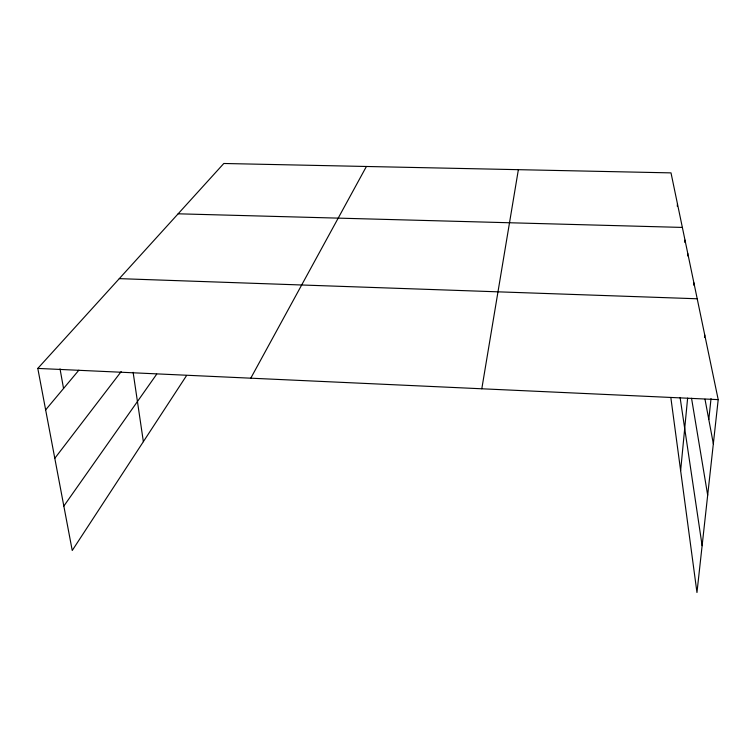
<?xml version="1.0" encoding="UTF-8"?>
<svg xmlns="http://www.w3.org/2000/svg" width="756" height="756" viewBox="0 0 756 756"><rect width="100%" height="100%" fill="white"/><g stroke="black" fill="none" stroke-linecap="round" stroke-linejoin="round"><path stroke-width="1.13" d="M677.282 206.246L677.47 203.95M684.804 242.421L685.002 240.124M687.582 255.887L687.799 253.543M693.668 285.097L693.885 282.791M680.636 470.619L687.629 398.128M704.516 337.346L704.753 335.012M708.797 419.514L711.027 398.601M186.326 375.93L72.236 550.491L37.8 368.418L223.804 163.485L671.007 172.878L718.2 399.622L696.966 592.515L670.922 398.195M481.799 388.782L518.37 169.675M250.775 378.189L366.405 166.481M63.835 506.076L156.709 374.154M54.801 458.306L121.187 371.593M45.643 409.875L78.86 370.194M178.132 213.806L682.356 227.424M119.287 278.633L697.212 298.771M37.8 368.418L718.2 399.622M704.989 399.196L713.343 443.763M60.026 368.834L63.551 388.48M691.542 398.251L707.682 495.161M680.088 397.467L702.126 545.69M133.122 372.311L143.366 441.665"/></g></svg>
